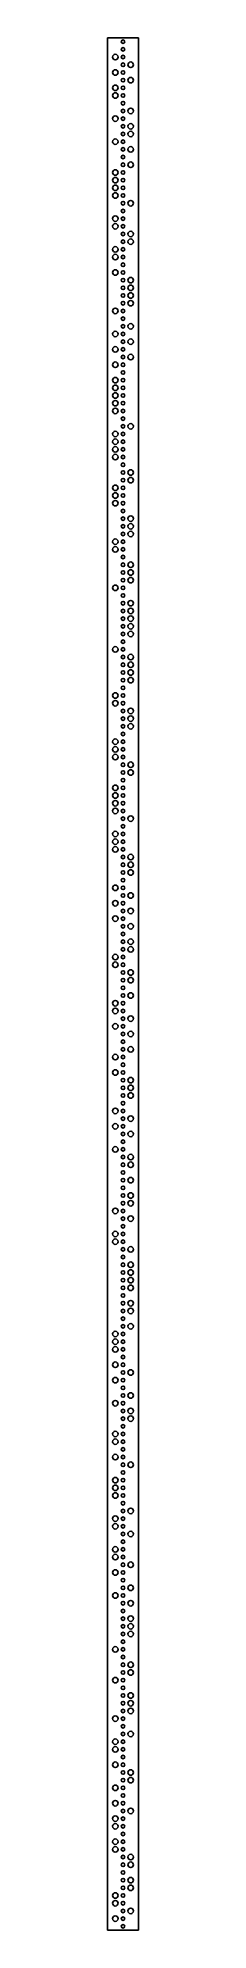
# Model space of a CAD drawing. Extents: x 0 to 10, y 0 to 625.
import ezdxf

# ---------------------------------------------------------------- set-up
doc = ezdxf.new("R2010")
doc.units = 0
doc.layers.add('JA', color=7, linetype='CONTINUOUS')

msp = doc.modelspace()

# ---------------------------------------------------------------- linework, layer by layer
at = {"layer": 'JA'}
for p, q in [((0, 0), (0, 624.83997)), ((0, 624.83997), (10.16, 624.83997)), ((0, 624.83997, 7), (10.16, 624.83997)), ((10.16, 0), (10.16, 624.83997)), ((0, 0), (10.16, 0))]:
    msp.add_line(p, q, dxfattribs=at)
for centre, radius in [((2.54, 618.49), 0.915), ((5.08, 623.56995), 0.585), ((5.08, 621.02997), 0.585), ((5.08, 618.49), 0.585), ((2.54, 613.41003), 0.915), ((5.08, 615.95), 0.585), ((5.08, 613.41003), 0.585), ((7.62, 615.95), 0.915), ((2.54, 608.3301), 0.915), ((2.54, 605.7901), 0.915), ((5.08, 610.87006), 0.585), ((5.08, 608.3301), 0.585), ((5.08, 605.7901), 0.585), ((7.62, 610.87006), 0.915), ((5.08, 603.2501), 0.585), ((5.08, 600.71014), 0.585), ((7.62, 600.71014), 0.915), ((2.54, 598.17017), 0.915), ((5.08, 598.17017), 0.585), ((5.08, 595.6302), 0.585), ((5.08, 593.0902), 0.585), ((7.62, 595.6302), 0.915), ((7.62, 593.0902), 0.915), ((2.54, 590.55023), 0.915), ((5.08, 590.55023), 0.585), ((5.08, 588.01025), 0.585), ((7.62, 588.01025), 0.915), ((2.54, 580.3903), 0.915), ((5.08, 585.4703), 0.585), ((5.08, 582.9303), 0.585), ((7.62, 582.9303), 0.915), ((2.54, 577.85034), 0.915), ((2.54, 575.31036), 0.915), ((5.08, 580.3903), 0.585), ((5.08, 577.85034), 0.585), ((5.08, 575.31036), 0.585), ((2.54, 572.7704), 0.915), ((5.08, 572.7704), 0.585), ((5.08, 570.2304), 0.585), ((7.62, 570.2304), 0.915), ((2.54, 565.15045), 0.915), ((2.54, 562.6105), 0.915), ((5.08, 567.6904), 0.585), ((5.08, 565.15045), 0.585), ((5.08, 562.6105), 0.585), ((5.08, 560.0705), 0.585), ((5.08, 557.5305), 0.585), ((7.62, 560.0705), 0.915), ((7.62, 557.5305), 0.915), ((2.54, 554.99054), 0.915), ((2.54, 552.45056), 0.915), ((5.08, 554.99054), 0.585), ((5.08, 552.45056), 0.585), ((5.08, 549.9106), 0.585), ((2.54, 547.3706), 0.915), ((5.08, 547.3706), 0.585), ((5.08, 544.8306), 0.585), ((7.62, 544.8306), 0.915), ((5.08, 542.29065), 0.585), ((5.08, 539.7507), 0.585), ((5.08, 537.2107), 0.585), ((7.62, 542.29065), 0.915), ((7.62, 539.7507), 0.915), ((7.62, 537.2107), 0.915), ((2.54, 534.6707), 0.915), ((5.08, 534.6707), 0.585), ((5.08, 532.13074), 0.585), ((2.54, 527.0508), 0.915), ((5.08, 529.59076), 0.585), ((5.08, 527.0508), 0.585), ((5.08, 524.5108), 0.585), ((7.62, 529.59076), 0.915), ((7.62, 524.5108), 0.915), ((2.54, 521.9708), 0.915), ((5.08, 521.9708), 0.585), ((5.08, 519.43085), 0.585), ((7.62, 519.43085), 0.915), ((2.54, 516.89087), 0.915), ((2.54, 511.81088), 0.915), ((5.08, 516.89087), 0.585), ((5.08, 514.3509), 0.585), ((5.08, 511.81088), 0.585), ((2.54, 509.27087), 0.915), ((2.54, 506.73087), 0.915), ((5.08, 509.27087), 0.585), ((5.08, 506.73087), 0.585), ((2.54, 504.19086), 0.915), ((2.54, 501.65085), 0.915), ((5.08, 504.19086), 0.585), ((5.08, 501.65085), 0.585), ((2.54, 494.03082), 0.915), ((5.08, 499.11084), 0.585), ((5.08, 496.57083), 0.585), ((5.08, 494.03082), 0.585), ((7.62, 496.57083), 0.915), ((2.54, 491.4908), 0.915), ((2.54, 488.9508), 0.915), ((5.08, 491.4908), 0.585), ((5.08, 488.9508), 0.585), ((2.54, 486.4108), 0.915), ((5.08, 486.4108), 0.585), ((5.08, 483.8708), 0.585), ((5.08, 481.33078), 0.585), ((7.62, 481.33078), 0.915), ((2.54, 476.25076), 0.915), ((5.08, 478.79077), 0.585), ((5.08, 476.25076), 0.585), ((7.62, 478.79077), 0.915), ((2.54, 473.71075), 0.915), ((2.54, 471.17075), 0.915), ((5.08, 473.71075), 0.585), ((5.08, 471.17075), 0.585), ((5.08, 468.63074), 0.585), ((5.08, 466.09073), 0.585), ((5.08, 463.55072), 0.585), ((7.62, 466.09073), 0.915), ((7.62, 463.55072), 0.915), ((2.54, 458.4707), 0.915), ((2.54, 455.9307), 0.915), ((5.08, 461.0107), 0.585), ((5.08, 458.4707), 0.585), ((5.08, 455.9307), 0.585), ((7.62, 461.0107), 0.915), ((5.08, 453.3907), 0.585), ((5.08, 450.85068), 0.585), ((7.62, 450.85068), 0.915), ((2.54, 443.23065), 0.915), ((5.08, 448.31067), 0.585), ((5.08, 445.77066), 0.585), ((5.08, 443.23065), 0.585), ((7.62, 448.31067), 0.915), ((7.62, 445.77066), 0.915), ((5.08, 440.69064), 0.585), ((5.08, 438.15063), 0.585), ((7.62, 438.15063), 0.915), ((5.08, 435.61063), 0.585), ((5.08, 433.07062), 0.585), ((7.62, 435.61063), 0.915), ((7.62, 433.07062), 0.915), ((7.62, 430.5306), 0.915), ((5.08, 430.5306), 0.585), ((5.08, 427.9906), 0.585), ((5.08, 425.4506), 0.585), ((7.62, 427.9906), 0.915), ((2.54, 422.91058), 0.915), ((5.08, 422.91058), 0.585), ((5.08, 420.37057), 0.585), ((7.62, 420.37057), 0.915), ((7.62, 417.83057), 0.915), ((5.08, 417.83057), 0.585), ((5.08, 415.29056), 0.585), ((5.08, 412.75055), 0.585), ((7.62, 415.29056), 0.915), ((7.62, 412.75055), 0.915), ((2.54, 407.67053), 0.915), ((5.08, 410.21054), 0.585), ((5.08, 407.67053), 0.585), ((2.54, 405.13052), 0.915), ((5.08, 405.13052), 0.585), ((5.08, 402.5905), 0.585), ((5.08, 400.0505), 0.585), ((7.62, 402.5905), 0.915), ((7.62, 400.0505), 0.915), ((5.08, 397.5105), 0.585), ((5.08, 394.9705), 0.585), ((7.62, 397.5105), 0.915), ((2.54, 392.43048), 0.915), ((2.54, 389.89047), 0.915), ((2.54, 387.35046), 0.915), ((5.08, 392.43048), 0.585), ((5.08, 389.89047), 0.585), ((5.08, 387.35046), 0.585), ((5.08, 384.81046), 0.585), ((5.08, 382.27045), 0.585), ((7.62, 384.81046), 0.915), ((7.62, 382.27045), 0.915), ((2.54, 377.19043), 0.915), ((2.54, 374.65042), 0.915), ((5.08, 379.73044), 0.585), ((5.08, 377.19043), 0.585), ((5.08, 374.65042), 0.585), ((2.54, 372.1104), 0.915), ((2.54, 369.5704), 0.915), ((5.08, 372.1104), 0.585), ((5.08, 369.5704), 0.585), ((2.54, 361.95038), 0.915), ((5.08, 367.0304), 0.585), ((5.08, 364.4904), 0.585), ((5.08, 361.95038), 0.585), ((7.62, 367.0304), 0.915), ((2.54, 359.41037), 0.915), ((2.54, 356.87036), 0.915), ((5.08, 359.41037), 0.585), ((5.08, 356.87036), 0.585), ((5.08, 354.33035), 0.585), ((5.08, 351.79034), 0.585), ((7.62, 354.33035), 0.915), ((7.62, 351.79034), 0.915), ((7.62, 349.25034), 0.915), ((2.54, 344.17032), 0.915), ((5.08, 349.25034), 0.585), ((5.08, 346.71033), 0.585), ((5.08, 344.17032), 0.585), ((2.54, 339.0903), 0.915), ((5.08, 341.6303), 0.585), ((5.08, 339.0903), 0.585), ((7.62, 341.6303), 0.915), ((7.62, 336.5503), 0.915), ((2.54, 334.01028), 0.915), ((5.08, 336.5503), 0.585), ((5.08, 334.01028), 0.585), ((5.08, 331.47028), 0.585), ((7.62, 331.47028), 0.915), ((5.08, 328.93027), 0.585), ((5.08, 326.39026), 0.585), ((7.62, 326.39026), 0.915), ((2.54, 321.31024), 0.915), ((2.54, 318.77023), 0.915), ((5.08, 323.85025), 0.585), ((5.08, 321.31024), 0.585), ((5.08, 318.77023), 0.585), ((7.62, 323.85025), 0.915), ((5.08, 316.23022), 0.585), ((5.08, 313.69022), 0.585), ((7.62, 316.23022), 0.915), ((7.62, 313.69022), 0.915), ((2.54, 306.0702), 0.915), ((5.08, 311.1502), 0.585), ((5.08, 308.6102), 0.585), ((5.08, 306.0702), 0.585), ((7.62, 308.6102), 0.915), ((2.54, 303.53018), 0.915), ((5.08, 303.53018), 0.585), ((5.08, 300.99017), 0.585), ((7.62, 300.99017), 0.915), ((2.54, 298.45016), 0.915), ((5.08, 298.45016), 0.585), ((5.08, 295.91016), 0.585), ((5.08, 293.37015), 0.585), ((7.62, 295.91016), 0.915), ((2.54, 288.29013), 0.915), ((5.08, 290.83014), 0.585), ((5.08, 288.29013), 0.585), ((7.62, 290.83014), 0.915), ((2.54, 283.2101), 0.915), ((5.08, 285.75012), 0.585), ((5.08, 283.2101), 0.585), ((5.08, 280.6701), 0.585), ((7.62, 280.6701), 0.915), ((5.08, 278.1301), 0.585), ((5.08, 275.5901), 0.585), ((7.62, 278.1301), 0.915), ((7.62, 275.5901), 0.915), ((2.54, 270.51007), 0.915), ((5.08, 273.05008), 0.585), ((5.08, 270.51007), 0.585), ((7.62, 267.97006), 0.915), ((2.54, 265.43005), 0.915), ((5.08, 267.97006), 0.585), ((5.08, 265.43005), 0.585), ((5.08, 262.89005), 0.585), ((7.62, 262.89005), 0.915), ((2.54, 257.81003), 0.915), ((5.08, 260.35004), 0.585), ((5.08, 257.81003), 0.585), ((7.62, 255.27003), 0.915), ((5.08, 255.27003), 0.585), ((5.08, 252.73004), 0.585), ((5.08, 250.19005), 0.585), ((7.62, 252.73004), 0.915), ((5.08, 247.65005), 0.585), ((5.08, 245.11006), 0.585), ((7.62, 247.65005), 0.915), ((2.54, 237.49008), 0.915), ((5.08, 242.57007), 0.585), ((5.08, 240.03008), 0.585), ((5.08, 237.49008), 0.585), ((7.62, 242.57007), 0.915), ((7.62, 240.03008), 0.915), ((5.08, 234.95009), 0.585), ((5.08, 232.4101), 0.585), ((7.62, 234.95009), 0.915), ((2.54, 229.8701), 0.915), ((2.54, 227.33011), 0.915), ((5.08, 229.8701), 0.585), ((5.08, 227.33011), 0.585), ((5.08, 224.79012), 0.585), ((7.62, 224.79012), 0.915), ((5.08, 222.25012), 0.585), ((5.08, 219.71013), 0.585), ((7.62, 219.71013), 0.915), ((5.08, 217.17014), 0.585), ((5.08, 214.63014), 0.585), ((5.08, 212.09015), 0.585), ((7.62, 217.17014), 0.915), ((7.62, 214.63014), 0.915), ((7.62, 212.09015), 0.915), ((5.08, 209.55016), 0.585), ((5.08, 207.01016), 0.585), ((7.62, 207.01016), 0.915), ((5.08, 204.47017), 0.585), ((5.08, 201.93018), 0.585), ((5.08, 199.39018), 0.585), ((7.62, 204.47017), 0.915), ((7.62, 199.39018), 0.915), ((2.54, 196.85019), 0.915), ((2.54, 194.3102), 0.915), ((5.08, 196.85019), 0.585), ((5.08, 194.3102), 0.585), ((2.54, 191.7702), 0.915), ((2.54, 186.69022), 0.915), ((5.08, 191.7702), 0.585), ((5.08, 189.23021), 0.585), ((2.54, 181.61023), 0.915), ((5.08, 186.69022), 0.585), ((5.08, 184.15022), 0.585), ((5.08, 181.61023), 0.585), ((7.62, 184.15022), 0.915), ((5.08, 179.07024), 0.585), ((5.08, 176.53024), 0.585), ((7.62, 176.53024), 0.915), ((2.54, 173.99025), 0.915), ((5.08, 173.99025), 0.585), ((5.08, 171.45026), 0.585), ((5.08, 168.91026), 0.585), ((7.62, 171.45026), 0.915), ((7.62, 168.91026), 0.915), ((2.54, 163.83028), 0.915), ((5.08, 166.37027), 0.585), ((5.08, 163.83028), 0.585), ((2.54, 161.29028), 0.915), ((2.54, 156.2103), 0.915), ((5.08, 161.29028), 0.585), ((5.08, 158.75029), 0.585), ((5.08, 156.2103), 0.585), ((5.08, 153.6703), 0.585), ((5.08, 151.13031), 0.585), ((7.62, 153.6703), 0.915), ((2.54, 148.59032), 0.915), ((2.54, 146.05032), 0.915), ((2.54, 143.51033), 0.915), ((5.08, 148.59032), 0.585), ((5.08, 146.05032), 0.585), ((5.08, 143.51033), 0.585), ((5.08, 140.97034), 0.585), ((5.08, 138.43034), 0.585), ((7.62, 138.43034), 0.915), ((2.54, 135.89035), 0.915), ((2.54, 133.35036), 0.915), ((5.08, 135.89035), 0.585), ((5.08, 133.35036), 0.585), ((5.08, 130.81036), 0.585), ((7.62, 130.81036), 0.915), ((2.54, 125.73037), 0.915), ((5.08, 128.27037), 0.585), ((5.08, 125.73037), 0.585), ((2.54, 123.19037), 0.915), ((2.54, 118.11037), 0.915), ((5.08, 123.19037), 0.585), ((5.08, 120.65037), 0.585), ((7.62, 120.65037), 0.915), ((5.08, 118.11037), 0.585), ((5.08, 115.570366), 0.585), ((5.08, 113.030365), 0.585), ((7.62, 113.030365), 0.915), ((2.54, 110.490364), 0.915), ((5.08, 110.490364), 0.585), ((5.08, 107.95036), 0.585), ((7.62, 107.95036), 0.915), ((5.08, 105.41036), 0.585), ((5.08, 102.87036), 0.585), ((5.08, 100.33036), 0.585), ((7.62, 102.87036), 0.915), ((7.62, 100.33036), 0.915), ((5.08, 97.79036), 0.585), ((5.08, 95.25036), 0.585), ((7.62, 97.79036), 0.915), ((2.54, 92.71036), 0.915), ((5.08, 92.71036), 0.585), ((5.08, 90.17036), 0.585), ((5.08, 87.630356), 0.585), ((7.62, 87.630356), 0.915), ((2.54, 82.550354), 0.915), ((5.08, 85.090355), 0.585), ((5.08, 82.550354), 0.585), ((7.62, 85.090355), 0.915), ((5.08, 80.01035), 0.585), ((5.08, 77.47035), 0.585), ((5.08, 74.93035), 0.585), ((7.62, 77.47035), 0.915), ((7.62, 74.93035), 0.915), ((2.54, 69.85035), 0.915), ((5.08, 72.39035), 0.585), ((5.08, 69.85035), 0.585), ((7.62, 72.39035), 0.915), ((2.54, 62.230347), 0.915), ((5.08, 67.31035), 0.585), ((5.08, 64.77035), 0.585), ((5.08, 62.230347), 0.585), ((7.62, 64.77035), 0.915), ((2.54, 59.690346), 0.915), ((5.08, 59.690346), 0.585), ((5.08, 57.150345), 0.585), ((2.54, 54.610344), 0.915), ((5.08, 54.610344), 0.585), ((5.08, 52.070343), 0.585), ((5.08, 49.530342), 0.585), ((7.62, 52.070343), 0.915), ((7.62, 49.530342), 0.915), ((2.54, 46.99034), 0.915), ((5.08, 46.99034), 0.585), ((5.08, 44.45034), 0.585), ((2.54, 41.91034), 0.915), ((2.54, 36.830338), 0.915), ((5.08, 41.91034), 0.585), ((5.08, 39.37034), 0.585), ((7.62, 39.37034), 0.915), ((2.54, 34.290337), 0.915), ((5.08, 36.830338), 0.585), ((5.08, 34.290337), 0.585), ((5.08, 31.750336), 0.585), ((2.54, 29.210335), 0.915), ((2.54, 26.670334), 0.915), ((5.08, 29.210335), 0.585), ((5.08, 26.670334), 0.585), ((7.62, 24.130333), 0.915), ((5.08, 24.130333), 0.585), ((5.08, 21.590332), 0.585), ((5.08, 19.050331), 0.585), ((7.62, 21.590332), 0.915), ((5.08, 16.51033), 0.585), ((5.08, 13.97033), 0.585), ((7.62, 16.51033), 0.915), ((7.62, 13.97033), 0.915), ((2.54, 11.43033), 0.915), ((2.54, 8.89033), 0.915), ((5.08, 11.43033), 0.585), ((5.08, 8.89033), 0.585), ((5.08, 6.35033), 0.585), ((7.62, 6.35033), 0.915), ((2.54, 3.81033), 0.915), ((5.08, 3.81033), 0.585), ((5.08, 1.27033), 0.585)]:
    msp.add_circle(centre, radius, dxfattribs=at)

doc.saveas('drawing.dxf')
